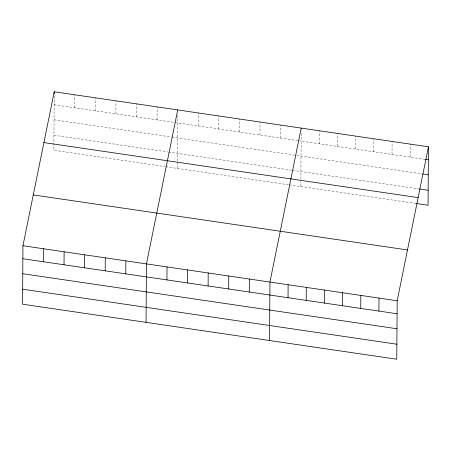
<?xml version="1.0" encoding="UTF-8"?>
<svg xmlns="http://www.w3.org/2000/svg" width="451" height="451" viewBox="0 0 451 451"><rect width="100%" height="100%" fill="white"/><g stroke="black" fill="none" stroke-linecap="round" stroke-linejoin="round"><path stroke-width="0.34" stroke-dasharray="2.25 1.69" d="M54.205 95.871L53.821 150.234L164.965 166.577M74.719 107.789L74.815 94.795M95.302 110.811L95.392 97.822M115.884 113.838L115.975 100.849M136.467 116.865L136.557 103.877M157.049 119.893L157.14 106.904M177.316 168.398L177.361 161.576M177.367 160.894L177.694 114.03M198.215 125.947L198.305 112.953M218.797 128.975L218.887 115.98M239.38 132.002L239.47 119.008M259.962 135.029L260.052 122.035M280.545 138.057L280.635 125.062M300.806 186.556L300.84 181.781M300.862 179.053L301.189 132.194M319.302 143.756L319.393 130.762M337.478 146.428L337.568 133.434M355.653 149.101L355.743 136.106M373.828 151.773L373.918 138.778M392.009 154.445L392.099 141.456M410.185 157.117L410.275 144.128M54.143 104.762L297.694 140.577M298.382 140.678L424.994 159.299M54.035 119.769L171.352 137.019M172.04 137.121L422.198 173.906M53.928 135.227L167.817 151.976M168.499 152.077L291.994 170.236M292.676 170.337L418.72 188.873M165.652 166.678L288.46 184.741M289.142 184.842L415.923 203.486"/><path stroke-width="0.68" d="M22.956 245.733L22.55 304.2L396.767 359.233L397.179 300.766L428.45 146.8L54.233 91.767L22.956 245.733L397.179 300.766M43.448 261.755L43.538 248.76M54.216 93.819L54.233 91.767M64.031 264.776L64.121 251.788M84.613 267.804L84.703 254.815M105.196 270.831L105.286 257.842M125.778 273.858L125.868 260.87M146.045 322.364L146.451 263.891L177.722 109.931M166.943 279.913L167.033 266.919M187.526 282.94L187.616 269.946M208.108 285.968L208.199 272.973M228.691 288.995L228.781 276.001M249.268 292.017L249.364 279.028M269.535 340.522L269.94 282.055L301.217 128.09M288.031 297.722L288.121 284.728M306.206 300.394L306.297 287.4M324.382 303.066L324.472 290.072M342.557 305.739L342.647 292.744M360.732 308.411L360.823 295.422M378.908 311.083L379.003 298.094M428.45 146.8L428.044 205.267L416.6 203.581M425.665 159.395L428.36 159.789M422.869 174.007L428.253 174.796M419.396 188.975L428.146 190.26M43.91 142.578L418.128 197.606M33.278 194.922L407.495 249.955M22.866 258.727L397.089 313.755M22.764 273.734L396.981 328.762M22.657 289.192L396.874 344.226"/></g></svg>
